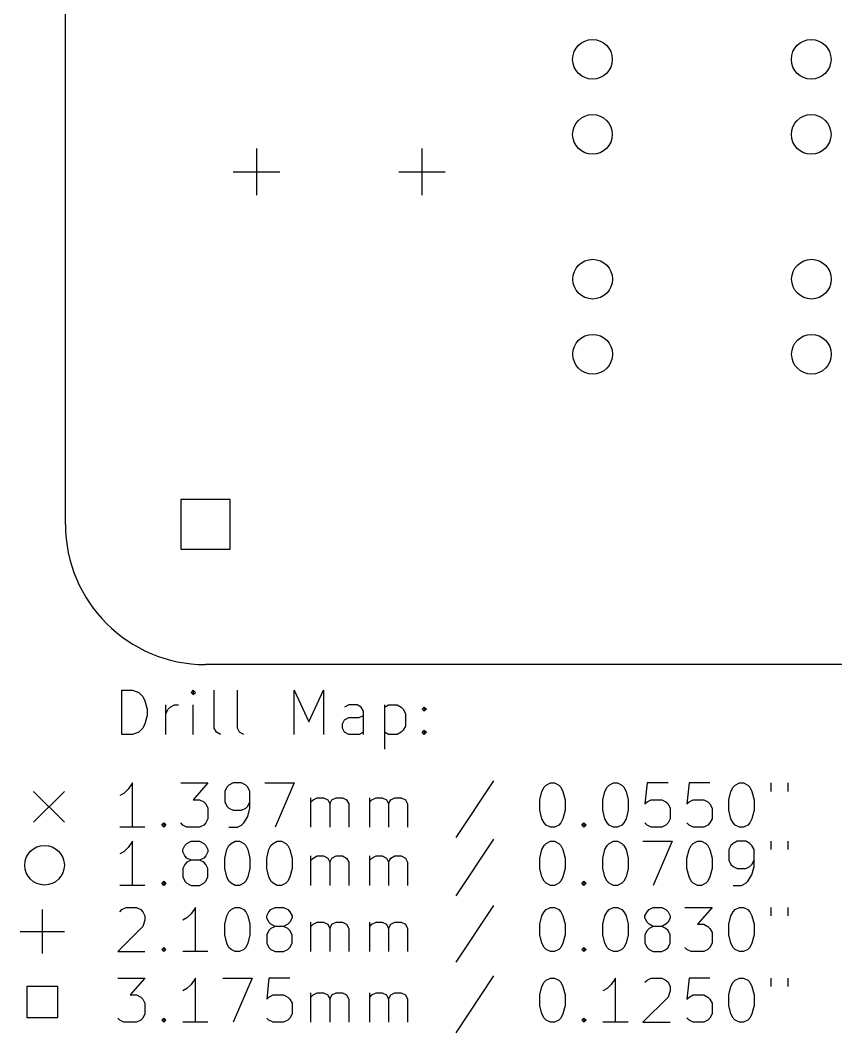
# Model space of a CAD drawing. Extents: x 5.57 to 8.43, y -6.19 to -2.52.
# Drawn here: x 5.573 to 7.029, y -6.175 to -4.369 of the extents above; entities that cross this region are included whole.
import ezdxf

# ---------------------------------------------------------------- set-up
doc = ezdxf.new("R2010")
doc.units = 0
doc.header["$MEASUREMENT"] = 0
doc.layers.add('BLACK', color=7, linetype='CONTINUOUS')

msp = doc.modelspace()

# ---------------------------------------------------------------- linework, layer by layer
at = {"layer": 'BLACK', "linetype": 'CONTINUOUS'}
for p, q in [((5.6538, -5.2684), (5.6538, -2.7684)), ((5.9948, -4.598), (5.9948, -4.681)), ((6.2901, -4.598), (6.2901, -4.681)), ((5.9533, -4.6395), (6.0363, -4.6395)), ((6.2486, -4.6395), (6.3316, -4.6395)), ((5.948, -5.2242), (5.8596, -5.2242)), ((5.8596, -5.2242), (5.8596, -5.3126)), ((5.948, -5.3126), (5.948, -5.2242)), ((5.8596, -5.3126), (5.948, -5.3126)), ((8.1788, -5.5184), (5.9038, -5.5184)), ((5.7545, -5.643), (5.7545, -5.5642)), ((5.7545, -5.5642), (5.7732, -5.5642)), ((5.7732, -5.5642), (5.7845, -5.568)), ((5.7845, -5.568), (5.792, -5.5755)), ((5.792, -5.5755), (5.7957, -5.583)), ((5.882, -5.5642), (5.8782, -5.568)), ((5.8782, -5.568), (5.882, -5.5717)), ((5.8857, -5.568), (5.882, -5.5642)), ((5.882, -5.5642), (5.882, -5.5717)), ((5.882, -5.5717), (5.8857, -5.568)), ((5.9195, -5.6317), (5.9195, -5.5642)), ((5.9607, -5.6317), (5.9607, -5.5642)), ((6.0619, -5.643), (6.0619, -5.5642)), ((6.0619, -5.5642), (6.0882, -5.6205)), ((6.0882, -5.6205), (6.1144, -5.5642)), ((6.1144, -5.5642), (6.1144, -5.643)), ((5.7957, -5.583), (5.7995, -5.598)), ((5.7995, -5.598), (5.7995, -5.6092)), ((5.8332, -5.643), (5.8332, -5.5905)), ((5.8332, -5.6055), (5.837, -5.598)), ((5.837, -5.598), (5.8407, -5.5942)), ((5.8407, -5.5942), (5.8482, -5.5905)), ((5.8482, -5.5905), (5.8557, -5.5905)), ((5.882, -5.643), (5.882, -5.5905)), ((6.1594, -5.5905), (6.1519, -5.5942)), ((6.1744, -5.5905), (6.1594, -5.5905)), ((6.1819, -5.5942), (6.1744, -5.5905)), ((6.1857, -5.6017), (6.1819, -5.5942)), ((6.2232, -5.5905), (6.2232, -5.6692)), ((6.2232, -5.5942), (6.2307, -5.5905)), ((6.2307, -5.5905), (6.2457, -5.5905)), ((6.2457, -5.5905), (6.2532, -5.5942)), ((6.2532, -5.5942), (6.2569, -5.598)), ((6.2569, -5.598), (6.2607, -5.6055)), ((6.2907, -5.598), (6.2944, -5.5942)), ((6.2944, -5.6017), (6.2907, -5.598)), ((6.2944, -5.5942), (6.2982, -5.598)), ((6.2944, -5.5942), (6.2944, -5.6017)), ((6.2982, -5.598), (6.2944, -5.6017)), ((5.7995, -5.6092), (5.7957, -5.6242)), ((6.1519, -5.6167), (6.1594, -5.613)), ((6.1594, -5.613), (6.1782, -5.613)), ((6.1782, -5.613), (6.1857, -5.6092)), ((6.1857, -5.643), (6.1857, -5.6017)), ((6.2607, -5.6055), (6.2607, -5.628)), ((5.792, -5.6317), (5.7845, -5.6392)), ((5.7957, -5.6242), (5.792, -5.6317)), ((5.9232, -5.6392), (5.9195, -5.6317)), ((5.9645, -5.6392), (5.9607, -5.6317)), ((6.1482, -5.6242), (6.1519, -5.6167)), ((6.1482, -5.6317), (6.1482, -5.6242)), ((6.1519, -5.6392), (6.1482, -5.6317)), ((6.2607, -5.628), (6.2569, -5.6355)), ((5.7732, -5.643), (5.7545, -5.643)), ((5.7845, -5.6392), (5.7732, -5.643)), ((5.9307, -5.643), (5.9232, -5.6392)), ((5.972, -5.643), (5.9645, -5.6392)), ((6.1594, -5.643), (6.1519, -5.6392)), ((6.1782, -5.643), (6.1594, -5.643)), ((6.1857, -5.6392), (6.1782, -5.643)), ((6.2307, -5.643), (6.2232, -5.6392)), ((6.2457, -5.643), (6.2307, -5.643)), ((6.2532, -5.6392), (6.2457, -5.643)), ((6.2569, -5.6355), (6.2532, -5.6392)), ((6.2907, -5.6392), (6.2944, -5.6355)), ((6.2944, -5.643), (6.2907, -5.6392)), ((6.2944, -5.6355), (6.2982, -5.6392)), ((6.2944, -5.6355), (6.2944, -5.643)), ((6.2982, -5.6392), (6.2944, -5.643)), ((5.7657, -5.7409), (5.7582, -5.7484)), ((5.7732, -5.7296), (5.7657, -5.7409)), ((5.7732, -5.8083), (5.7732, -5.7296)), ((5.8595, -5.7296), (5.9082, -5.7296)), ((5.9082, -5.7296), (5.882, -5.7596)), ((5.942, -5.7371), (5.9382, -5.7446)), ((5.9457, -5.7334), (5.942, -5.7371)), ((5.9532, -5.7296), (5.9457, -5.7334)), ((5.9682, -5.7296), (5.9532, -5.7296)), ((5.9757, -5.7334), (5.9682, -5.7296)), ((5.9795, -5.7371), (5.9757, -5.7334)), ((5.9832, -5.7446), (5.9795, -5.7371)), ((6.0094, -5.7296), (6.0619, -5.7296)), ((6.0619, -5.7296), (6.0282, -5.8083)), ((6.4181, -5.7259), (6.3507, -5.8271)), ((6.5044, -5.7446), (6.5081, -5.7371)), ((6.5081, -5.7371), (6.5119, -5.7334)), ((6.5119, -5.7334), (6.5194, -5.7296)), ((6.5194, -5.7296), (6.5269, -5.7296)), ((6.5269, -5.7296), (6.5344, -5.7334)), ((6.5344, -5.7334), (6.5381, -5.7371)), ((6.5381, -5.7371), (6.5419, -5.7446)), ((6.6169, -5.7446), (6.6206, -5.7371)), ((6.6206, -5.7371), (6.6244, -5.7334)), ((6.6244, -5.7334), (6.6319, -5.7296)), ((6.6319, -5.7296), (6.6394, -5.7296)), ((6.6394, -5.7296), (6.6469, -5.7334)), ((6.6469, -5.7334), (6.6506, -5.7371)), ((6.6506, -5.7371), (6.6544, -5.7446)), ((6.6919, -5.7296), (6.6881, -5.7671)), ((6.7294, -5.7296), (6.6919, -5.7296)), ((6.7669, -5.7296), (6.7631, -5.7671)), ((6.8043, -5.7296), (6.7669, -5.7296)), ((6.8418, -5.7446), (6.8456, -5.7371)), ((6.8456, -5.7371), (6.8493, -5.7334)), ((6.8493, -5.7334), (6.8568, -5.7296)), ((6.8568, -5.7296), (6.8643, -5.7296)), ((6.8643, -5.7296), (6.8718, -5.7334)), ((6.8718, -5.7334), (6.8756, -5.7371)), ((6.8756, -5.7371), (6.8793, -5.7446)), ((6.9131, -5.7296), (6.9131, -5.7446)), ((6.9431, -5.7296), (6.9431, -5.7446)), ((5.5968, -5.7448), (5.6518, -5.7998)), ((5.6518, -5.7448), (5.5968, -5.7998)), ((5.7582, -5.7484), (5.7507, -5.7521)), ((5.882, -5.7596), (5.8932, -5.7596)), ((5.8932, -5.7596), (5.9007, -5.7633)), ((5.9382, -5.7446), (5.9382, -5.7633)), ((5.9832, -5.7746), (5.9832, -5.7446)), ((6.0919, -5.8083), (6.0919, -5.7559)), ((6.0919, -5.7633), (6.0957, -5.7596)), ((6.0957, -5.7596), (6.1032, -5.7559)), ((6.1032, -5.7559), (6.1144, -5.7559)), ((6.1144, -5.7559), (6.1219, -5.7596)), ((6.1219, -5.7596), (6.1257, -5.7671)), ((6.1257, -5.7671), (6.1294, -5.7596)), ((6.1294, -5.7596), (6.1369, -5.7559)), ((6.1369, -5.7559), (6.1482, -5.7559)), ((6.1482, -5.7559), (6.1557, -5.7596)), ((6.1557, -5.7596), (6.1594, -5.7671)), ((6.1969, -5.8083), (6.1969, -5.7559)), ((6.1969, -5.7633), (6.2007, -5.7596)), ((6.2007, -5.7596), (6.2082, -5.7559)), ((6.2082, -5.7559), (6.2194, -5.7559)), ((6.2194, -5.7559), (6.2269, -5.7596)), ((6.2269, -5.7596), (6.2307, -5.7671)), ((6.2307, -5.7671), (6.2344, -5.7596)), ((6.2344, -5.7596), (6.2419, -5.7559)), ((6.2419, -5.7559), (6.2532, -5.7559)), ((6.2532, -5.7559), (6.2607, -5.7596)), ((6.2607, -5.7596), (6.2644, -5.7671)), ((6.5006, -5.7596), (6.5044, -5.7446)), ((6.5006, -5.7783), (6.5006, -5.7596)), ((6.5419, -5.7446), (6.5456, -5.7596)), ((6.5456, -5.7596), (6.5456, -5.7783)), ((6.6131, -5.7596), (6.6169, -5.7446)), ((6.6131, -5.7783), (6.6131, -5.7596)), ((6.6544, -5.7446), (6.6581, -5.7596)), ((6.6581, -5.7596), (6.6581, -5.7783)), ((6.6919, -5.7633), (6.6994, -5.7596)), ((6.6994, -5.7596), (6.7181, -5.7596)), ((6.7181, -5.7596), (6.7256, -5.7633)), ((6.7669, -5.7633), (6.7744, -5.7596)), ((6.7744, -5.7596), (6.7931, -5.7596)), ((6.7931, -5.7596), (6.8006, -5.7633)), ((6.8381, -5.7596), (6.8418, -5.7446)), ((6.8381, -5.7783), (6.8381, -5.7596)), ((6.8793, -5.7446), (6.8831, -5.7596)), ((6.8831, -5.7596), (6.8831, -5.7783)), ((5.9007, -5.7633), (5.9045, -5.7671)), ((5.9045, -5.7671), (5.9082, -5.7746)), ((5.9082, -5.7746), (5.9082, -5.7933)), ((5.9382, -5.7633), (5.942, -5.7708)), ((5.942, -5.7708), (5.9457, -5.7746)), ((5.9457, -5.7746), (5.9532, -5.7783)), ((5.9532, -5.7783), (5.9682, -5.7783)), ((5.9682, -5.7783), (5.9757, -5.7746)), ((5.9757, -5.7746), (5.9795, -5.7708)), ((5.9795, -5.7708), (5.9832, -5.7633)), ((5.9795, -5.7896), (5.9832, -5.7746)), ((6.1257, -5.7671), (6.1257, -5.8083)), ((6.1594, -5.7671), (6.1594, -5.8083)), ((6.2307, -5.7671), (6.2307, -5.8083)), ((6.2644, -5.7671), (6.2644, -5.8083)), ((6.5044, -5.7933), (6.5006, -5.7783)), ((6.5456, -5.7783), (6.5419, -5.7933)), ((6.6169, -5.7933), (6.6131, -5.7783)), ((6.6581, -5.7783), (6.6544, -5.7933)), ((6.6881, -5.7671), (6.6919, -5.7633)), ((6.7256, -5.7633), (6.7294, -5.7671)), ((6.7294, -5.7671), (6.7331, -5.7746)), ((6.7331, -5.7746), (6.7331, -5.7933)), ((6.7631, -5.7671), (6.7669, -5.7633)), ((6.8006, -5.7633), (6.8043, -5.7671)), ((6.8043, -5.7671), (6.8081, -5.7746)), ((6.8081, -5.7746), (6.8081, -5.7933)), ((6.8418, -5.7933), (6.8381, -5.7783)), ((6.8831, -5.7783), (6.8793, -5.7933)), ((5.9082, -5.7933), (5.9045, -5.8008)), ((5.972, -5.8008), (5.9795, -5.7896)), ((6.5081, -5.8008), (6.5044, -5.7933)), ((6.5419, -5.7933), (6.5381, -5.8008)), ((6.6206, -5.8008), (6.6169, -5.7933)), ((6.6544, -5.7933), (6.6506, -5.8008)), ((6.7331, -5.7933), (6.7294, -5.8008)), ((6.8081, -5.7933), (6.8043, -5.8008)), ((6.8456, -5.8008), (6.8418, -5.7933)), ((6.8793, -5.7933), (6.8756, -5.8008)), ((5.7957, -5.8083), (5.7507, -5.8083)), ((5.8257, -5.8046), (5.8295, -5.8008)), ((5.8295, -5.8083), (5.8257, -5.8046)), ((5.8295, -5.8008), (5.8332, -5.8046)), ((5.8295, -5.8008), (5.8295, -5.8083)), ((5.8332, -5.8046), (5.8295, -5.8083)), ((5.8632, -5.8046), (5.8595, -5.8008)), ((5.8707, -5.8083), (5.8632, -5.8046)), ((5.8932, -5.8083), (5.8707, -5.8083)), ((5.9007, -5.8046), (5.8932, -5.8083)), ((5.9045, -5.8008), (5.9007, -5.8046)), ((5.9457, -5.8083), (5.9607, -5.8083)), ((5.9607, -5.8083), (5.9682, -5.8046)), ((5.9682, -5.8046), (5.972, -5.8008)), ((6.5119, -5.8046), (6.5081, -5.8008)), ((6.5194, -5.8083), (6.5119, -5.8046)), ((6.5269, -5.8083), (6.5194, -5.8083)), ((6.5344, -5.8046), (6.5269, -5.8083)), ((6.5381, -5.8008), (6.5344, -5.8046)), ((6.5756, -5.8046), (6.5794, -5.8008)), ((6.5794, -5.8083), (6.5756, -5.8046)), ((6.5794, -5.8008), (6.5831, -5.8046)), ((6.5794, -5.8008), (6.5794, -5.8083)), ((6.5831, -5.8046), (6.5794, -5.8083)), ((6.6244, -5.8046), (6.6206, -5.8008)), ((6.6319, -5.8083), (6.6244, -5.8046)), ((6.6394, -5.8083), (6.6319, -5.8083)), ((6.6469, -5.8046), (6.6394, -5.8083)), ((6.6506, -5.8008), (6.6469, -5.8046)), ((6.6919, -5.8046), (6.6881, -5.8008)), ((6.6994, -5.8083), (6.6919, -5.8046)), ((6.7181, -5.8083), (6.6994, -5.8083)), ((6.7256, -5.8046), (6.7181, -5.8083)), ((6.7294, -5.8008), (6.7256, -5.8046)), ((6.7669, -5.8046), (6.7631, -5.8008)), ((6.7744, -5.8083), (6.7669, -5.8046)), ((6.7931, -5.8083), (6.7744, -5.8083)), ((6.8006, -5.8046), (6.7931, -5.8083)), ((6.8043, -5.8008), (6.8006, -5.8046)), ((6.8493, -5.8046), (6.8456, -5.8008)), ((6.8568, -5.8083), (6.8493, -5.8046)), ((6.8643, -5.8083), (6.8568, -5.8083)), ((6.8718, -5.8046), (6.8643, -5.8083)), ((6.8756, -5.8008), (6.8718, -5.8046)), ((6.4181, -5.8298), (6.3507, -5.931)), ((5.7657, -5.8448), (5.7582, -5.8523)), ((5.7732, -5.8335), (5.7657, -5.8448)), ((5.7732, -5.9123), (5.7732, -5.8335)), ((5.8632, -5.8485), (5.867, -5.841)), ((5.8632, -5.8523), (5.8632, -5.8485)), ((5.867, -5.841), (5.8707, -5.8373)), ((5.8707, -5.8373), (5.8782, -5.8335)), ((5.8782, -5.8335), (5.8932, -5.8335)), ((5.8932, -5.8335), (5.9007, -5.8373)), ((5.9007, -5.8373), (5.9045, -5.841)), ((5.9045, -5.841), (5.9082, -5.8485)), ((5.9082, -5.8485), (5.9082, -5.8523)), ((5.9382, -5.8635), (5.942, -5.8485)), ((5.942, -5.8485), (5.9457, -5.841)), ((5.9457, -5.841), (5.9495, -5.8373)), ((5.9495, -5.8373), (5.957, -5.8335)), ((5.957, -5.8335), (5.9645, -5.8335)), ((5.9645, -5.8335), (5.972, -5.8373)), ((5.972, -5.8373), (5.9757, -5.841)), ((5.9757, -5.841), (5.9795, -5.8485)), ((5.9795, -5.8485), (5.9832, -5.8635)), ((6.0132, -5.8635), (6.0169, -5.8485)), ((6.0169, -5.8485), (6.0207, -5.841)), ((6.0207, -5.841), (6.0244, -5.8373)), ((6.0244, -5.8373), (6.0319, -5.8335)), ((6.0319, -5.8335), (6.0394, -5.8335)), ((6.0394, -5.8335), (6.0469, -5.8373)), ((6.0469, -5.8373), (6.0507, -5.841)), ((6.0507, -5.841), (6.0544, -5.8485)), ((6.0544, -5.8485), (6.0582, -5.8635)), ((6.5006, -5.8635), (6.5044, -5.8485)), ((6.5044, -5.8485), (6.5081, -5.841)), ((6.5081, -5.841), (6.5119, -5.8373)), ((6.5119, -5.8373), (6.5194, -5.8335)), ((6.5194, -5.8335), (6.5269, -5.8335)), ((6.5269, -5.8335), (6.5344, -5.8373)), ((6.5344, -5.8373), (6.5381, -5.841)), ((6.5381, -5.841), (6.5419, -5.8485)), ((6.5419, -5.8485), (6.5456, -5.8635)), ((6.6131, -5.8635), (6.6169, -5.8485)), ((6.6169, -5.8485), (6.6206, -5.841)), ((6.6206, -5.841), (6.6244, -5.8373)), ((6.6244, -5.8373), (6.6319, -5.8335)), ((6.6319, -5.8335), (6.6394, -5.8335)), ((6.6394, -5.8335), (6.6469, -5.8373)), ((6.6469, -5.8373), (6.6506, -5.841)), ((6.6506, -5.841), (6.6544, -5.8485)), ((6.6544, -5.8485), (6.6581, -5.8635)), ((6.6844, -5.8335), (6.7369, -5.8335)), ((6.7369, -5.8335), (6.7031, -5.9123)), ((6.7631, -5.8635), (6.7669, -5.8485)), ((6.7669, -5.8485), (6.7706, -5.841)), ((6.7706, -5.841), (6.7744, -5.8373)), ((6.7744, -5.8373), (6.7819, -5.8335)), ((6.7819, -5.8335), (6.7893, -5.8335)), ((6.7893, -5.8335), (6.7968, -5.8373)), ((6.7968, -5.8373), (6.8006, -5.841)), ((6.8006, -5.841), (6.8043, -5.8485)), ((6.8043, -5.8485), (6.8081, -5.8635)), ((6.8418, -5.841), (6.8381, -5.8485)), ((6.8381, -5.8485), (6.8381, -5.8673)), ((6.8456, -5.8373), (6.8418, -5.841)), ((6.8531, -5.8335), (6.8456, -5.8373)), ((6.8681, -5.8335), (6.8531, -5.8335)), ((6.8756, -5.8373), (6.8681, -5.8335)), ((6.8793, -5.841), (6.8756, -5.8373)), ((6.8831, -5.8485), (6.8793, -5.841)), ((6.8831, -5.8785), (6.8831, -5.8485)), ((6.9131, -5.8335), (6.9131, -5.8485)), ((6.9431, -5.8335), (6.9431, -5.8485)), ((5.7582, -5.8523), (5.7507, -5.856)), ((5.867, -5.8598), (5.8632, -5.8523)), ((5.8707, -5.8635), (5.867, -5.8598)), ((5.8782, -5.8673), (5.8707, -5.8635)), ((5.8782, -5.8673), (5.8707, -5.871)), ((5.8932, -5.8673), (5.8782, -5.8673)), ((5.9007, -5.8635), (5.8932, -5.8673)), ((5.9007, -5.871), (5.8932, -5.8673)), ((5.9045, -5.8598), (5.9007, -5.8635)), ((5.9082, -5.8523), (5.9045, -5.8598)), ((5.9382, -5.8823), (5.9382, -5.8635)), ((5.9832, -5.8635), (5.9832, -5.8823)), ((6.0132, -5.8823), (6.0132, -5.8635)), ((6.0582, -5.8635), (6.0582, -5.8823)), ((6.0919, -5.9123), (6.0919, -5.8598)), ((6.0919, -5.8673), (6.0957, -5.8635)), ((6.0957, -5.8635), (6.1032, -5.8598)), ((6.1032, -5.8598), (6.1144, -5.8598)), ((6.1144, -5.8598), (6.1219, -5.8635)), ((6.1219, -5.8635), (6.1257, -5.871)), ((6.1257, -5.871), (6.1294, -5.8635)), ((6.1294, -5.8635), (6.1369, -5.8598)), ((6.1369, -5.8598), (6.1482, -5.8598)), ((6.1482, -5.8598), (6.1557, -5.8635)), ((6.1557, -5.8635), (6.1594, -5.871)), ((6.1969, -5.9123), (6.1969, -5.8598)), ((6.1969, -5.8673), (6.2007, -5.8635)), ((6.2007, -5.8635), (6.2082, -5.8598)), ((6.2082, -5.8598), (6.2194, -5.8598)), ((6.2194, -5.8598), (6.2269, -5.8635)), ((6.2269, -5.8635), (6.2307, -5.871)), ((6.2307, -5.871), (6.2344, -5.8635)), ((6.2344, -5.8635), (6.2419, -5.8598)), ((6.2419, -5.8598), (6.2532, -5.8598)), ((6.2532, -5.8598), (6.2607, -5.8635)), ((6.2607, -5.8635), (6.2644, -5.871)), ((6.5006, -5.8823), (6.5006, -5.8635)), ((6.5456, -5.8635), (6.5456, -5.8823)), ((6.6131, -5.8823), (6.6131, -5.8635)), ((6.6581, -5.8635), (6.6581, -5.8823)), ((6.7631, -5.8823), (6.7631, -5.8635)), ((6.8081, -5.8635), (6.8081, -5.8823)), ((6.8381, -5.8673), (6.8418, -5.8748)), ((6.8793, -5.8748), (6.8831, -5.8673)), ((5.867, -5.8748), (5.8632, -5.8823)), ((5.8632, -5.8823), (5.8632, -5.8973)), ((5.8707, -5.871), (5.867, -5.8748)), ((5.9045, -5.8748), (5.9007, -5.871)), ((5.9082, -5.8823), (5.9045, -5.8748)), ((5.9082, -5.8973), (5.9082, -5.8823)), ((5.942, -5.8973), (5.9382, -5.8823)), ((5.9832, -5.8823), (5.9795, -5.8973)), ((6.0169, -5.8973), (6.0132, -5.8823)), ((6.0582, -5.8823), (6.0544, -5.8973)), ((6.1257, -5.871), (6.1257, -5.9123)), ((6.1594, -5.871), (6.1594, -5.9123)), ((6.2307, -5.871), (6.2307, -5.9123)), ((6.2644, -5.871), (6.2644, -5.9123)), ((6.5044, -5.8973), (6.5006, -5.8823)), ((6.5456, -5.8823), (6.5419, -5.8973)), ((6.6169, -5.8973), (6.6131, -5.8823)), ((6.6581, -5.8823), (6.6544, -5.8973)), ((6.7669, -5.8973), (6.7631, -5.8823)), ((6.8081, -5.8823), (6.8043, -5.8973)), ((6.8418, -5.8748), (6.8456, -5.8785)), ((6.8456, -5.8785), (6.8531, -5.8823)), ((6.8531, -5.8823), (6.8681, -5.8823)), ((6.8681, -5.8823), (6.8756, -5.8785)), ((6.8756, -5.8785), (6.8793, -5.8748)), ((6.8793, -5.8935), (6.8831, -5.8785)), ((5.8257, -5.9085), (5.8295, -5.9048)), ((5.8295, -5.9048), (5.8332, -5.9085)), ((5.8295, -5.9048), (5.8295, -5.9123)), ((5.8632, -5.8973), (5.867, -5.9048)), ((5.867, -5.9048), (5.8707, -5.9085)), ((5.9007, -5.9085), (5.9045, -5.9048)), ((5.9045, -5.9048), (5.9082, -5.8973)), ((5.9457, -5.9048), (5.942, -5.8973)), ((5.9495, -5.9085), (5.9457, -5.9048)), ((5.9757, -5.9048), (5.972, -5.9085)), ((5.9795, -5.8973), (5.9757, -5.9048)), ((6.0207, -5.9048), (6.0169, -5.8973)), ((6.0244, -5.9085), (6.0207, -5.9048)), ((6.0507, -5.9048), (6.0469, -5.9085)), ((6.0544, -5.8973), (6.0507, -5.9048)), ((6.5081, -5.9048), (6.5044, -5.8973)), ((6.5119, -5.9085), (6.5081, -5.9048)), ((6.5381, -5.9048), (6.5344, -5.9085)), ((6.5419, -5.8973), (6.5381, -5.9048)), ((6.5756, -5.9085), (6.5794, -5.9048)), ((6.5794, -5.9048), (6.5831, -5.9085)), ((6.5794, -5.9048), (6.5794, -5.9123)), ((6.6206, -5.9048), (6.6169, -5.8973)), ((6.6244, -5.9085), (6.6206, -5.9048)), ((6.6506, -5.9048), (6.6469, -5.9085)), ((6.6544, -5.8973), (6.6506, -5.9048)), ((6.7706, -5.9048), (6.7669, -5.8973)), ((6.7744, -5.9085), (6.7706, -5.9048)), ((6.8006, -5.9048), (6.7968, -5.9085)), ((6.8043, -5.8973), (6.8006, -5.9048)), ((6.8681, -5.9085), (6.8718, -5.9048)), ((6.8718, -5.9048), (6.8793, -5.8935)), ((5.7957, -5.9123), (5.7507, -5.9123)), ((5.8295, -5.9123), (5.8257, -5.9085)), ((5.8332, -5.9085), (5.8295, -5.9123)), ((5.8707, -5.9085), (5.8782, -5.9123)), ((5.8782, -5.9123), (5.8932, -5.9123)), ((5.8932, -5.9123), (5.9007, -5.9085)), ((5.957, -5.9123), (5.9495, -5.9085)), ((5.9645, -5.9123), (5.957, -5.9123)), ((5.972, -5.9085), (5.9645, -5.9123)), ((6.0319, -5.9123), (6.0244, -5.9085)), ((6.0394, -5.9123), (6.0319, -5.9123)), ((6.0469, -5.9085), (6.0394, -5.9123)), ((6.5194, -5.9123), (6.5119, -5.9085)), ((6.5269, -5.9123), (6.5194, -5.9123)), ((6.5344, -5.9085), (6.5269, -5.9123)), ((6.5794, -5.9123), (6.5756, -5.9085)), ((6.5831, -5.9085), (6.5794, -5.9123)), ((6.6319, -5.9123), (6.6244, -5.9085)), ((6.6394, -5.9123), (6.6319, -5.9123)), ((6.6469, -5.9085), (6.6394, -5.9123)), ((6.7819, -5.9123), (6.7744, -5.9085)), ((6.7893, -5.9123), (6.7819, -5.9123)), ((6.7968, -5.9085), (6.7893, -5.9123)), ((6.8456, -5.9123), (6.8606, -5.9123)), ((6.8606, -5.9123), (6.8681, -5.9085)), ((5.6124, -5.955), (5.6124, -6.0337)), ((5.7507, -5.9592), (5.7545, -5.9554)), ((5.7545, -5.9554), (5.762, -5.9517)), ((5.762, -5.9517), (5.7807, -5.9517)), ((5.7807, -5.9517), (5.7882, -5.9554)), ((5.7882, -5.9554), (5.792, -5.9592)), ((5.792, -5.9592), (5.7957, -5.9666)), ((5.8857, -5.9517), (5.8782, -5.9629)), ((5.8857, -6.0304), (5.8857, -5.9517)), ((5.942, -5.9666), (5.9457, -5.9592)), ((5.9457, -5.9592), (5.9495, -5.9554)), ((5.9495, -5.9554), (5.957, -5.9517)), ((5.957, -5.9517), (5.9645, -5.9517)), ((5.9645, -5.9517), (5.972, -5.9554)), ((5.972, -5.9554), (5.9757, -5.9592)), ((5.9757, -5.9592), (5.9795, -5.9666)), ((6.0132, -5.9666), (6.0169, -5.9592)), ((6.0169, -5.9592), (6.0207, -5.9554)), ((6.0207, -5.9554), (6.0282, -5.9517)), ((6.0282, -5.9517), (6.0432, -5.9517)), ((6.0432, -5.9517), (6.0507, -5.9554)), ((6.0507, -5.9554), (6.0544, -5.9592)), ((6.0544, -5.9592), (6.0582, -5.9666)), ((6.4181, -5.9479), (6.3507, -6.0491)), ((6.5044, -5.9666), (6.5081, -5.9592)), ((6.5081, -5.9592), (6.5119, -5.9554)), ((6.5119, -5.9554), (6.5194, -5.9517)), ((6.5194, -5.9517), (6.5269, -5.9517)), ((6.5269, -5.9517), (6.5344, -5.9554)), ((6.5344, -5.9554), (6.5381, -5.9592)), ((6.5381, -5.9592), (6.5419, -5.9666)), ((6.6169, -5.9666), (6.6206, -5.9592)), ((6.6206, -5.9592), (6.6244, -5.9554)), ((6.6244, -5.9554), (6.6319, -5.9517)), ((6.6319, -5.9517), (6.6394, -5.9517)), ((6.6394, -5.9517), (6.6469, -5.9554)), ((6.6469, -5.9554), (6.6506, -5.9592)), ((6.6506, -5.9592), (6.6544, -5.9666)), ((6.6881, -5.9666), (6.6919, -5.9592)), ((6.6919, -5.9592), (6.6956, -5.9554)), ((6.6956, -5.9554), (6.7031, -5.9517)), ((6.7031, -5.9517), (6.7181, -5.9517)), ((6.7181, -5.9517), (6.7256, -5.9554)), ((6.7256, -5.9554), (6.7294, -5.9592)), ((6.7294, -5.9592), (6.7331, -5.9666)), ((6.7594, -5.9517), (6.8081, -5.9517)), ((6.8081, -5.9517), (6.7819, -5.9816)), ((6.8418, -5.9666), (6.8456, -5.9592)), ((6.8456, -5.9592), (6.8493, -5.9554)), ((6.8493, -5.9554), (6.8568, -5.9517)), ((6.8568, -5.9517), (6.8643, -5.9517)), ((6.8643, -5.9517), (6.8718, -5.9554)), ((6.8718, -5.9554), (6.8756, -5.9592)), ((6.8756, -5.9592), (6.8793, -5.9666)), ((6.9131, -5.9517), (6.9131, -5.9666)), ((6.9431, -5.9517), (6.9431, -5.9666)), ((5.7957, -5.9741), (5.792, -5.9854)), ((5.7957, -5.9666), (5.7957, -5.9741)), ((5.8707, -5.9704), (5.8632, -5.9741)), ((5.8782, -5.9629), (5.8707, -5.9704)), ((5.9382, -5.9816), (5.942, -5.9666)), ((5.9795, -5.9666), (5.9832, -5.9816)), ((6.0132, -5.9704), (6.0132, -5.9666)), ((6.0169, -5.9779), (6.0132, -5.9704)), ((6.0582, -5.9704), (6.0544, -5.9779)), ((6.0582, -5.9666), (6.0582, -5.9704)), ((6.5006, -5.9816), (6.5044, -5.9666)), ((6.5419, -5.9666), (6.5456, -5.9816)), ((6.6131, -5.9816), (6.6169, -5.9666)), ((6.6544, -5.9666), (6.6581, -5.9816)), ((6.6881, -5.9704), (6.6881, -5.9666)), ((6.6919, -5.9779), (6.6881, -5.9704)), ((6.7331, -5.9704), (6.7294, -5.9779)), ((6.7331, -5.9666), (6.7331, -5.9704)), ((6.8381, -5.9816), (6.8418, -5.9666)), ((6.8793, -5.9666), (6.8831, -5.9816)), ((5.5731, -5.9944), (5.6518, -5.9944)), ((5.792, -5.9854), (5.747, -6.0304)), ((5.9382, -6.0004), (5.9382, -5.9816)), ((5.9832, -5.9816), (5.9832, -6.0004)), ((6.0169, -5.9929), (6.0132, -6.0004)), ((6.0207, -5.9816), (6.0169, -5.9779)), ((6.0207, -5.9891), (6.0169, -5.9929)), ((6.0282, -5.9854), (6.0207, -5.9816)), ((6.0282, -5.9854), (6.0207, -5.9891)), ((6.0432, -5.9854), (6.0282, -5.9854)), ((6.0507, -5.9816), (6.0432, -5.9854)), ((6.0507, -5.9891), (6.0432, -5.9854)), ((6.0544, -5.9779), (6.0507, -5.9816)), ((6.0544, -5.9929), (6.0507, -5.9891)), ((6.0582, -6.0004), (6.0544, -5.9929)), ((6.0919, -6.0304), (6.0919, -5.9779)), ((6.0919, -5.9854), (6.0957, -5.9816)), ((6.0957, -5.9816), (6.1032, -5.9779)), ((6.1032, -5.9779), (6.1144, -5.9779)), ((6.1144, -5.9779), (6.1219, -5.9816)), ((6.1219, -5.9816), (6.1257, -5.9891)), ((6.1257, -5.9891), (6.1294, -5.9816)), ((6.1257, -5.9891), (6.1257, -6.0304)), ((6.1294, -5.9816), (6.1369, -5.9779)), ((6.1369, -5.9779), (6.1482, -5.9779)), ((6.1482, -5.9779), (6.1557, -5.9816)), ((6.1557, -5.9816), (6.1594, -5.9891)), ((6.1594, -5.9891), (6.1594, -6.0304)), ((6.1969, -6.0304), (6.1969, -5.9779)), ((6.1969, -5.9854), (6.2007, -5.9816)), ((6.2007, -5.9816), (6.2082, -5.9779)), ((6.2082, -5.9779), (6.2194, -5.9779)), ((6.2194, -5.9779), (6.2269, -5.9816)), ((6.2269, -5.9816), (6.2307, -5.9891)), ((6.2307, -5.9891), (6.2344, -5.9816)), ((6.2307, -5.9891), (6.2307, -6.0304)), ((6.2344, -5.9816), (6.2419, -5.9779)), ((6.2419, -5.9779), (6.2532, -5.9779)), ((6.2532, -5.9779), (6.2607, -5.9816)), ((6.2607, -5.9816), (6.2644, -5.9891)), ((6.2644, -5.9891), (6.2644, -6.0304)), ((6.5006, -6.0004), (6.5006, -5.9816)), ((6.5456, -5.9816), (6.5456, -6.0004)), ((6.6131, -6.0004), (6.6131, -5.9816)), ((6.6581, -5.9816), (6.6581, -6.0004)), ((6.6919, -5.9929), (6.6881, -6.0004)), ((6.6956, -5.9816), (6.6919, -5.9779)), ((6.6956, -5.9891), (6.6919, -5.9929)), ((6.7031, -5.9854), (6.6956, -5.9816)), ((6.7031, -5.9854), (6.6956, -5.9891)), ((6.7181, -5.9854), (6.7031, -5.9854)), ((6.7256, -5.9816), (6.7181, -5.9854)), ((6.7256, -5.9891), (6.7181, -5.9854)), ((6.7294, -5.9779), (6.7256, -5.9816)), ((6.7294, -5.9929), (6.7256, -5.9891)), ((6.7331, -6.0004), (6.7294, -5.9929)), ((6.7819, -5.9816), (6.7931, -5.9816)), ((6.7931, -5.9816), (6.8006, -5.9854)), ((6.8006, -5.9854), (6.8043, -5.9891)), ((6.8043, -5.9891), (6.8081, -5.9966)), ((6.8381, -6.0004), (6.8381, -5.9816)), ((6.8831, -5.9816), (6.8831, -6.0004)), ((5.942, -6.0154), (5.9382, -6.0004)), ((5.9832, -6.0004), (5.9795, -6.0154)), ((6.0132, -6.0004), (6.0132, -6.0154)), ((6.0582, -6.0154), (6.0582, -6.0004)), ((6.5044, -6.0154), (6.5006, -6.0004)), ((6.5456, -6.0004), (6.5419, -6.0154)), ((6.6169, -6.0154), (6.6131, -6.0004)), ((6.6581, -6.0004), (6.6544, -6.0154)), ((6.6881, -6.0004), (6.6881, -6.0154)), ((6.7331, -6.0154), (6.7331, -6.0004)), ((6.8081, -5.9966), (6.8081, -6.0154)), ((6.8418, -6.0154), (6.8381, -6.0004)), ((6.8831, -6.0004), (6.8793, -6.0154)), ((5.747, -6.0304), (5.7957, -6.0304)), ((5.8257, -6.0266), (5.8295, -6.0229)), ((5.8295, -6.0304), (5.8257, -6.0266)), ((5.8295, -6.0229), (5.8332, -6.0266)), ((5.8295, -6.0229), (5.8295, -6.0304)), ((5.8332, -6.0266), (5.8295, -6.0304)), ((5.9082, -6.0304), (5.8632, -6.0304)), ((5.9457, -6.0229), (5.942, -6.0154)), ((5.9495, -6.0266), (5.9457, -6.0229)), ((5.957, -6.0304), (5.9495, -6.0266)), ((5.9645, -6.0304), (5.957, -6.0304)), ((5.972, -6.0266), (5.9645, -6.0304)), ((5.9757, -6.0229), (5.972, -6.0266)), ((5.9795, -6.0154), (5.9757, -6.0229)), ((6.0132, -6.0154), (6.0169, -6.0229)), ((6.0169, -6.0229), (6.0207, -6.0266)), ((6.0207, -6.0266), (6.0282, -6.0304)), ((6.0282, -6.0304), (6.0432, -6.0304)), ((6.0432, -6.0304), (6.0507, -6.0266)), ((6.0507, -6.0266), (6.0544, -6.0229)), ((6.0544, -6.0229), (6.0582, -6.0154)), ((6.5081, -6.0229), (6.5044, -6.0154)), ((6.5119, -6.0266), (6.5081, -6.0229)), ((6.5194, -6.0304), (6.5119, -6.0266)), ((6.5269, -6.0304), (6.5194, -6.0304)), ((6.5344, -6.0266), (6.5269, -6.0304)), ((6.5381, -6.0229), (6.5344, -6.0266)), ((6.5419, -6.0154), (6.5381, -6.0229)), ((6.5756, -6.0266), (6.5794, -6.0229)), ((6.5794, -6.0304), (6.5756, -6.0266)), ((6.5794, -6.0229), (6.5831, -6.0266)), ((6.5794, -6.0229), (6.5794, -6.0304)), ((6.5831, -6.0266), (6.5794, -6.0304)), ((6.6206, -6.0229), (6.6169, -6.0154)), ((6.6244, -6.0266), (6.6206, -6.0229)), ((6.6319, -6.0304), (6.6244, -6.0266)), ((6.6394, -6.0304), (6.6319, -6.0304)), ((6.6469, -6.0266), (6.6394, -6.0304)), ((6.6506, -6.0229), (6.6469, -6.0266)), ((6.6544, -6.0154), (6.6506, -6.0229)), ((6.6881, -6.0154), (6.6919, -6.0229)), ((6.6919, -6.0229), (6.6956, -6.0266)), ((6.6956, -6.0266), (6.7031, -6.0304)), ((6.7031, -6.0304), (6.7181, -6.0304)), ((6.7181, -6.0304), (6.7256, -6.0266)), ((6.7256, -6.0266), (6.7294, -6.0229)), ((6.7294, -6.0229), (6.7331, -6.0154)), ((6.7631, -6.0266), (6.7594, -6.0229)), ((6.7706, -6.0304), (6.7631, -6.0266)), ((6.7931, -6.0304), (6.7706, -6.0304)), ((6.8006, -6.0266), (6.7931, -6.0304)), ((6.8043, -6.0229), (6.8006, -6.0266)), ((6.8081, -6.0154), (6.8043, -6.0229)), ((6.8456, -6.0229), (6.8418, -6.0154)), ((6.8493, -6.0266), (6.8456, -6.0229)), ((6.8568, -6.0304), (6.8493, -6.0266)), ((6.8643, -6.0304), (6.8568, -6.0304)), ((6.8718, -6.0266), (6.8643, -6.0304)), ((6.8756, -6.0229), (6.8718, -6.0266)), ((6.8793, -6.0154), (6.8756, -6.0229)), ((5.747, -6.0776), (5.7957, -6.0776)), ((5.7957, -6.0776), (5.7695, -6.1076)), ((5.8857, -6.0776), (5.8782, -6.0889)), ((5.8857, -6.1564), (5.8857, -6.0776)), ((5.9345, -6.0776), (5.9869, -6.0776)), ((5.9869, -6.0776), (5.9532, -6.1564)), ((6.0169, -6.0776), (6.0132, -6.1151)), ((6.0544, -6.0776), (6.0169, -6.0776)), ((6.4181, -6.0739), (6.3507, -6.1751)), ((6.5044, -6.0926), (6.5081, -6.0851)), ((6.5081, -6.0851), (6.5119, -6.0814)), ((6.5119, -6.0814), (6.5194, -6.0776)), ((6.5194, -6.0776), (6.5269, -6.0776)), ((6.5269, -6.0776), (6.5344, -6.0814)), ((6.5344, -6.0814), (6.5381, -6.0851)), ((6.5381, -6.0851), (6.5419, -6.0926)), ((6.6356, -6.0776), (6.6281, -6.0889)), ((6.6356, -6.1564), (6.6356, -6.0776)), ((6.6881, -6.0851), (6.6919, -6.0814)), ((6.6919, -6.0814), (6.6994, -6.0776)), ((6.6994, -6.0776), (6.7181, -6.0776)), ((6.7181, -6.0776), (6.7256, -6.0814)), ((6.7256, -6.0814), (6.7294, -6.0851)), ((6.7294, -6.0851), (6.7331, -6.0926)), ((6.7669, -6.0776), (6.7631, -6.1151)), ((6.8043, -6.0776), (6.7669, -6.0776)), ((6.8418, -6.0926), (6.8456, -6.0851)), ((6.8456, -6.0851), (6.8493, -6.0814)), ((6.8493, -6.0814), (6.8568, -6.0776)), ((6.8568, -6.0776), (6.8643, -6.0776)), ((6.8643, -6.0776), (6.8718, -6.0814)), ((6.8718, -6.0814), (6.8756, -6.0851)), ((6.8756, -6.0851), (6.8793, -6.0926)), ((6.9131, -6.0776), (6.9131, -6.0926)), ((6.9431, -6.0776), (6.9431, -6.0926)), ((5.6403, -6.0925), (5.5846, -6.0925)), ((5.5846, -6.0925), (5.5846, -6.1482)), ((5.6403, -6.1482), (5.6403, -6.0925)), ((5.8707, -6.0964), (5.8632, -6.1001)), ((5.8782, -6.0889), (5.8707, -6.0964)), ((6.0919, -6.1564), (6.0919, -6.1039)), ((6.0957, -6.1076), (6.1032, -6.1039)), ((6.1032, -6.1039), (6.1144, -6.1039)), ((6.1144, -6.1039), (6.1219, -6.1076)), ((6.1294, -6.1076), (6.1369, -6.1039)), ((6.1369, -6.1039), (6.1482, -6.1039)), ((6.1482, -6.1039), (6.1557, -6.1076)), ((6.1969, -6.1564), (6.1969, -6.1039)), ((6.2007, -6.1076), (6.2082, -6.1039)), ((6.2082, -6.1039), (6.2194, -6.1039)), ((6.2194, -6.1039), (6.2269, -6.1076)), ((6.2344, -6.1076), (6.2419, -6.1039)), ((6.2419, -6.1039), (6.2532, -6.1039)), ((6.2532, -6.1039), (6.2607, -6.1076)), ((6.5006, -6.1076), (6.5044, -6.0926)), ((6.5419, -6.0926), (6.5456, -6.1076)), ((6.6206, -6.0964), (6.6131, -6.1001)), ((6.6281, -6.0889), (6.6206, -6.0964)), ((6.7331, -6.1001), (6.7294, -6.1114)), ((6.7331, -6.0926), (6.7331, -6.1001)), ((6.8381, -6.1076), (6.8418, -6.0926)), ((6.8793, -6.0926), (6.8831, -6.1076)), ((5.7695, -6.1076), (5.7807, -6.1076)), ((5.7807, -6.1076), (5.7882, -6.1114)), ((5.7882, -6.1114), (5.792, -6.1151)), ((5.792, -6.1151), (5.7957, -6.1226)), ((6.0132, -6.1151), (6.0169, -6.1114)), ((6.0169, -6.1114), (6.0244, -6.1076)), ((6.0244, -6.1076), (6.0432, -6.1076)), ((6.0432, -6.1076), (6.0507, -6.1114)), ((6.0507, -6.1114), (6.0544, -6.1151)), ((6.0544, -6.1151), (6.0582, -6.1226)), ((6.0919, -6.1114), (6.0957, -6.1076)), ((6.1219, -6.1076), (6.1257, -6.1151)), ((6.1257, -6.1151), (6.1294, -6.1076)), ((6.1257, -6.1151), (6.1257, -6.1564)), ((6.1557, -6.1076), (6.1594, -6.1151)), ((6.1594, -6.1151), (6.1594, -6.1564)), ((6.1969, -6.1114), (6.2007, -6.1076)), ((6.2269, -6.1076), (6.2307, -6.1151)), ((6.2307, -6.1151), (6.2344, -6.1076)), ((6.2307, -6.1151), (6.2307, -6.1564)), ((6.2607, -6.1076), (6.2644, -6.1151)), ((6.2644, -6.1151), (6.2644, -6.1564)), ((6.5006, -6.1264), (6.5006, -6.1076)), ((6.5456, -6.1076), (6.5456, -6.1264)), ((6.7294, -6.1114), (6.6844, -6.1564)), ((6.7631, -6.1151), (6.7669, -6.1114)), ((6.7669, -6.1114), (6.7744, -6.1076)), ((6.7744, -6.1076), (6.7931, -6.1076)), ((6.7931, -6.1076), (6.8006, -6.1114)), ((6.8006, -6.1114), (6.8043, -6.1151)), ((6.8043, -6.1151), (6.8081, -6.1226)), ((6.8381, -6.1264), (6.8381, -6.1076)), ((6.8831, -6.1076), (6.8831, -6.1264)), ((5.7957, -6.1226), (5.7957, -6.1414)), ((6.0582, -6.1226), (6.0582, -6.1414)), ((6.5044, -6.1414), (6.5006, -6.1264)), ((6.5456, -6.1264), (6.5419, -6.1414)), ((6.8081, -6.1226), (6.8081, -6.1414)), ((6.8418, -6.1414), (6.8381, -6.1264)), ((6.8831, -6.1264), (6.8793, -6.1414)), ((5.5846, -6.1482), (5.6403, -6.1482)), ((5.7507, -6.1526), (5.747, -6.1489)), ((5.7582, -6.1564), (5.7507, -6.1526)), ((5.7807, -6.1564), (5.7582, -6.1564)), ((5.7882, -6.1526), (5.7807, -6.1564)), ((5.792, -6.1489), (5.7882, -6.1526)), ((5.7957, -6.1414), (5.792, -6.1489)), ((5.8257, -6.1526), (5.8295, -6.1489)), ((5.8295, -6.1564), (5.8257, -6.1526)), ((5.8295, -6.1489), (5.8332, -6.1526)), ((5.8295, -6.1489), (5.8295, -6.1564)), ((5.8332, -6.1526), (5.8295, -6.1564)), ((5.9082, -6.1564), (5.8632, -6.1564)), ((6.0169, -6.1526), (6.0132, -6.1489)), ((6.0244, -6.1564), (6.0169, -6.1526)), ((6.0432, -6.1564), (6.0244, -6.1564)), ((6.0507, -6.1526), (6.0432, -6.1564)), ((6.0544, -6.1489), (6.0507, -6.1526)), ((6.0582, -6.1414), (6.0544, -6.1489)), ((6.5081, -6.1489), (6.5044, -6.1414)), ((6.5119, -6.1526), (6.5081, -6.1489)), ((6.5194, -6.1564), (6.5119, -6.1526)), ((6.5269, -6.1564), (6.5194, -6.1564)), ((6.5344, -6.1526), (6.5269, -6.1564)), ((6.5381, -6.1489), (6.5344, -6.1526)), ((6.5419, -6.1414), (6.5381, -6.1489)), ((6.5756, -6.1526), (6.5794, -6.1489)), ((6.5794, -6.1564), (6.5756, -6.1526)), ((6.5794, -6.1489), (6.5831, -6.1526)), ((6.5794, -6.1489), (6.5794, -6.1564)), ((6.5831, -6.1526), (6.5794, -6.1564)), ((6.6581, -6.1564), (6.6131, -6.1564)), ((6.6844, -6.1564), (6.7331, -6.1564)), ((6.7669, -6.1526), (6.7631, -6.1489)), ((6.7744, -6.1564), (6.7669, -6.1526)), ((6.7931, -6.1564), (6.7744, -6.1564)), ((6.8006, -6.1526), (6.7931, -6.1564)), ((6.8043, -6.1489), (6.8006, -6.1526)), ((6.8081, -6.1414), (6.8043, -6.1489)), ((6.8456, -6.1489), (6.8418, -6.1414)), ((6.8493, -6.1526), (6.8456, -6.1489)), ((6.8568, -6.1564), (6.8493, -6.1526)), ((6.8643, -6.1564), (6.8568, -6.1564)), ((6.8718, -6.1526), (6.8643, -6.1564)), ((6.8756, -6.1489), (6.8718, -6.1526)), ((6.8793, -6.1414), (6.8756, -6.1489))]:
    msp.add_line(p, q, dxfattribs=at)
at = {"layer": 'BLACK'}
for centre in [(6.5945, -4.4389), (6.985, -4.4389), (6.5945, -4.5728), (6.985, -4.5728), (6.5949, -4.831), (6.9854, -4.831), (6.5949, -4.9649), (6.9854, -4.9649), (5.6164, -5.8763)]:
    msp.add_circle(centre, 0.0354, dxfattribs=at)
msp.add_arc((5.9038, -5.2684), 0.25, -180, -90, dxfattribs=at)

doc.saveas('drawing.dxf')
